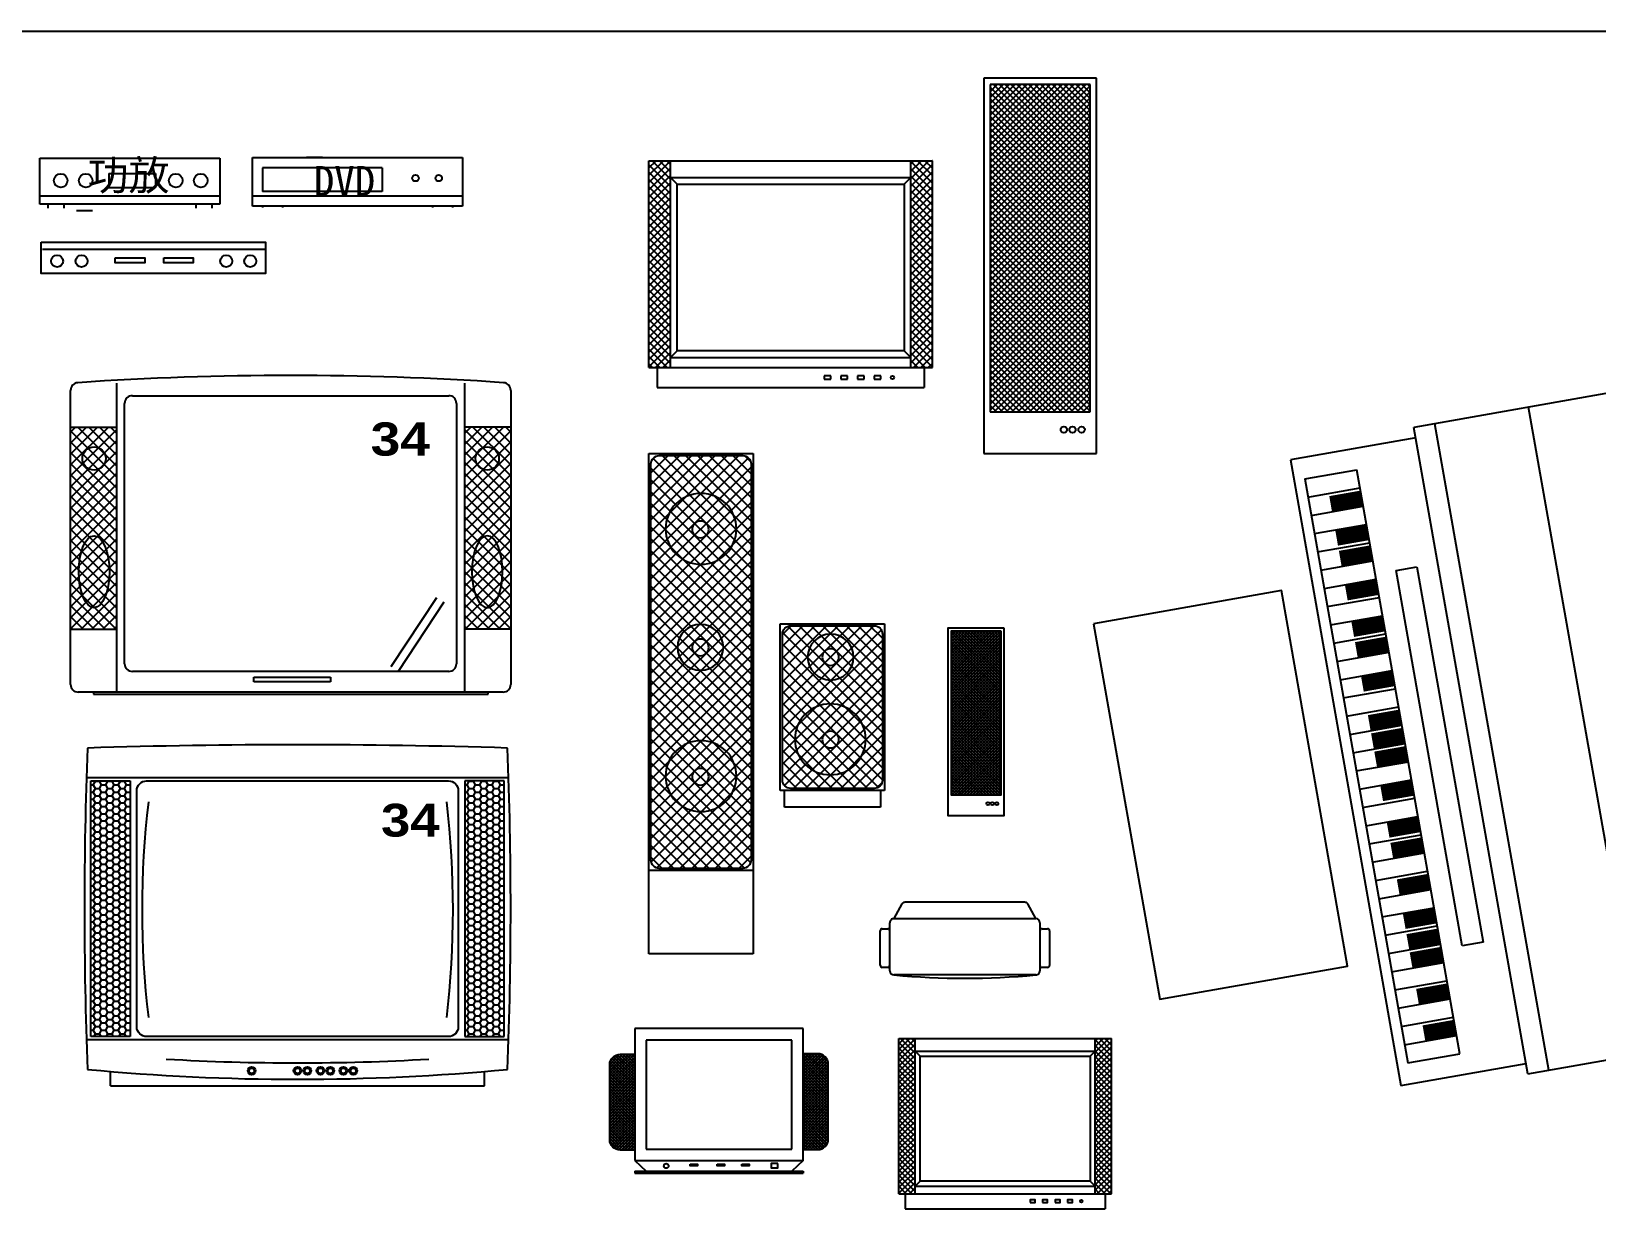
# Model space of a CAD drawing. Extents: x -42728 to 99010, y -18674 to 47645.
# Drawn here: x 44543 to 48297, y 26272 to 29096 of the extents above; entities that cross this region are included whole.
import ezdxf

# ---------------------------------------------------------------- set-up
doc = ezdxf.new("R2010")
doc.units = 0
doc.header["$LTSCALE"] = 100
doc.header["$MEASUREMENT"] = 0
doc.layers.get('0').update_dxf_attribs({"linetype": 'CONTINUOUS'})
doc.layers.get('DEFPOINTS').update_dxf_attribs({"linetype": 'CONTINUOUS'})
for name, color, linetype in [('00-ELE', 2, 'CONTINUOUS'), ('ELEC', 7, 'CONTINUOUS'), ('PUB_TEXT', 7, 'CONTINUOUS'), ('SAN', 1, 'CONTINUOUS'), ('家具', 223, 'CONTINUOUS'), ('家具线', 3, 'CONTINUOUS'), ('电气', 2, 'CONTINUOUS'), ('门窗', 1, 'CONTINUOUS')]:
    doc.layers.add(name, color=color, linetype=linetype)
doc.styles.add('ROMANTICBOLD', font='romb____.pfb', dxfattribs={"width": 1.2})
doc.styles.add('仿宋', font='')
doc.styles.get('仿宋').set_extended_font_data('FangSong_GB2312')
pattern_1 = [(45, (-33548.697, 25774.168), (-8.8388348, 8.8388348), []), (135, (-33548.697, 25774.168), (-8.8388348, -8.8388348), [])]

# ---------------------------------------------------------------- blocks, each defined once
blk = doc.blocks.new('电视34-1')
h = blk.add_hatch()
h.set_pattern_fill('HONEY', color=9, scale=3.147015, style=0)
h.set_pattern_definition([(0, (-401.219, 118.013), (14.98766, 8.65313), [9.99177, -19.98355]), (120, (-401.219, 118.013), (-14.98766, 8.65313), [9.99177, -19.98355]), (60, (-401.219, 118.013), (2e-06, 17.30626), [-19.98355, 9.99177])])
h.paths.add_polyline_path([(-495.6, 118), (-401.2, 118), (-401.2, 731.6), (-495.6, 731.6)])
h = blk.add_hatch()
h.set_pattern_fill('HONEY', color=9, scale=3.147015, style=0)
h.set_pattern_definition([(0, (495.63, 118.013), (14.98766, 8.65313), [9.99177, -19.98355]), (120, (495.63, 118.013), (-14.98766, 8.65313), [9.99177, -19.98355]), (60, (495.63, 118.013), (2e-06, 17.30626), [-19.98355, 9.99177])])
h.paths.add_polyline_path([(495.6, 731.6), (401.2, 731.6), (401.2, 118), (495.6, 118)])
at = {"color": 9}
for p, q in [((-506.1, 739.5), (506.1, 739.5)), ((-495.6, 731.6), (-401.2, 731.6)), ((-495.6, 118), (-495.6, 731.6)), ((-401.2, 731.6), (-401.2, 118)), ((401.2, 731.6), (401.2, 118)), ((495.6, 731.6), (401.2, 731.6)), ((495.6, 118), (495.6, 731.6)), ((-401.2, 118), (-495.6, 118)), ((401.2, 118), (495.6, 118)), ((506.1, 110.1), (-506.1, 110.1)), ((-448.4, 0), (-448.4, 34.5)), ((-448.4, 0), (448.4, 0)), ((448.4, 0), (448.4, 34.5))]:
    blk.add_line(p, q, dxfattribs=at)
blk.add_lwpolyline([(-361.9, 731.6), (361.9, 731.6, -0.414214), (385.5, 708), (385.5, 141.6, -0.414214), (361.9, 118), (-361.9, 118, -0.414214), (-385.5, 141.6), (-385.5, 708, -0.414214)], format="xyb", close=True, dxfattribs=at)
for centre, radius in [((-110.1, 36.2), 9.44), ((-110.1, 36.2), 6.29), ((0, 36.2), 9.44), ((0, 36.2), 6.29), ((23.6, 36.2), 9.44), ((23.6, 36.2), 6.29), ((55.1, 36.2), 9.44), ((55.1, 36.2), 6.29), ((78.7, 36.2), 9.44), ((78.7, 36.2), 6.29), ((110.1, 36.2), 9.44), ((110.1, 36.2), 6.29), ((133.7, 36.2), 9.44), ((133.7, 36.2), 6.29)]:
    blk.add_circle(centre, radius, dxfattribs=at)
for centre, radius, start, end in [((8936.6, 424.8), 9447.9, 177.6616, 182.3384), ((0, -15296.9), 16115, 88.20956, 91.79044), ((-8936.6, 424.8), 9447.9, 357.6616, 2.3384), ((1841.7, 422.3), 2214.7, 173.2918, 186.7082), ((-1841.7, 422.3), 2214.7, 353.2918, 6.7082), ((0, 5397.9), 5382.2, 264.6322, 275.3678), ((0, 5437.2), 5382.2, 266.6479, 273.3521)]:
    blk.add_arc(centre, radius, start, end, dxfattribs=at)
at = {"color": 9, "insert": (200.2, 676.6), "char_height": 78.68, "width": 142.855, "attachment_point": 1, "style": 'ROMANTICBOLD'}
blk.add_mtext('34', dxfattribs=at)
blk = doc.blocks.new('小音箱')
at = {"color": 9}
for p, q in [((125, 440), (-125, 440)), ((-125, 440), (-125, 40)), ((-120, 235.4), (79.6, 435)), ((-120, 263.7), (51.3, 435)), ((-120, 292), (23, 435)), ((-120, 320.3), (-5.3, 435)), ((-120, 348.6), (-33.6, 435)), ((-120, 376.8), (-61.8, 435)), ((-120, 405.1), (-90.1, 435)), ((-120, 207.1), (106.7, 433.8)), ((-120, 178.9), (119.7, 418.5)), ((-120, 415), (-120, 65)), ((120, 187.7), (-117.3, 425)), ((100, 435), (-100, 435)), ((120, 216), (-99, 435)), ((120, 244.3), (-70.7, 435)), ((120, 272.6), (-42.4, 435)), ((120, 300.9), (-14.1, 435)), ((120, 329.2), (14.2, 435)), ((120, 357.5), (42.5, 435)), ((120, 385.7), (70.7, 435)), ((120, 414), (99, 435)), ((120, 65), (120, 415)), ((125, 40), (125, 440)), ((120, 159.5), (-120, 399.5)), ((-120, 150.6), (120, 390.6)), ((120, 131.2), (-120, 371.2)), ((-120, 122.3), (120, 362.3)), ((120, 102.9), (-120, 342.9)), ((-120, 94), (120, 334)), ((120, 74.6), (-120, 314.6)), ((-120, 65.7), (120, 305.7)), ((114.8, 51.5), (-120, 286.3)), ((-109.8, 47.6), (120, 277.4)), ((93, 45), (-120, 258)), ((64.8, 45), (-120, 229.8)), ((-84.2, 45), (120, 249.2)), ((36.5, 45), (-120, 201.5)), ((-55.9, 45), (120, 220.9)), ((-27.6, 45), (120, 192.6)), ((8.2, 45), (-120, 173.2)), ((0.7, 45), (120, 164.3)), ((-20.1, 45), (-120, 144.9)), ((-48.4, 45), (-120, 116.6)), ((29, 45), (120, 136)), ((-76.7, 45), (-120, 88.3)), ((57.3, 45), (120, 107.7)), ((85.6, 45), (120, 79.4)), ((-125, 40), (125, 40)), ((-105.8, 45.9), (-119.1, 59.2)), ((-115, 40), (-115, 0)), ((-100, 45), (100, 45)), ((115, 0), (115, 40)), ((-115, 0), (115, 0))]:
    blk.add_line(p, q, dxfattribs=at)
for centre, radius in [((4.4, 359.9), 55), ((4.4, 359.9), 20), ((5.1, 162.5), 85), ((4.4, 161.9), 20)]:
    blk.add_circle(centre, radius, dxfattribs=at)
for centre, start, end in [((-100, 415), 90, 180), ((100, 415), 0, 90), ((-100, 65), 180, 270), ((100, 65), 270, 0)]:
    blk.add_arc(centre, 20, start, end, dxfattribs=at)
blk = doc.blocks.new('大音箱')
at = {"color": 9}
for p, q in [((-125, 1200), (-125, 0)), ((125, 1200), (-125, 1200)), ((-120, 981.6), (93.4, 1195)), ((-120, 1009.9), (65.1, 1195)), ((-120, 1038.1), (36.9, 1195)), ((-120, 1066.4), (8.6, 1195)), ((-120, 1094.7), (-19.7, 1195)), ((-120, 1123), (-48, 1195)), ((-120, 1151.3), (-76.3, 1195)), ((-120, 953.3), (115, 1188.3)), ((-120, 1175), (-120, 225)), ((120, 927.5), (-120, 1167.5)), ((-120, 925), (120, 1165)), ((-119.3, 1180.3), (-105.3, 1194.3)), ((120, 955.8), (-113.7, 1189.6)), ((100, 1195), (-100, 1195)), ((120, 984.1), (-90.9, 1195)), ((120, 1012.4), (-62.6, 1195)), ((120, 1040.7), (-34.3, 1195)), ((120, 1069), (-6, 1195)), ((120, 1097.3), (22.3, 1195)), ((120, 1125.5), (50.5, 1195)), ((120, 1153.8), (78.8, 1195)), ((117.6, 1184.5), (109.5, 1192.6)), ((120, 225), (120, 1175)), ((125, 0), (125, 1200)), ((120, 899.3), (-120, 1139.3)), ((-120, 896.7), (120, 1136.7)), ((120, 871), (-120, 1111)), ((-120, 868.4), (120, 1108.4)), ((120, 842.7), (-120, 1082.7)), ((-120, 840.2), (120, 1080.2)), ((120, 814.4), (-120, 1054.4)), ((-120, 811.9), (120, 1051.9)), ((120, 786.1), (-120, 1026.1)), ((-120, 783.6), (120, 1023.6)), ((120, 757.8), (-120, 997.8)), ((-120, 755.3), (120, 995.3)), ((120, 729.6), (-120, 969.6)), ((-120, 727), (120, 967)), ((120, 701.3), (-120, 941.3)), ((-120, 698.7), (120, 938.7)), ((120, 673), (-120, 913)), ((-120, 670.4), (120, 910.4)), ((120, 644.7), (-120, 884.7)), ((-120, 642.2), (120, 882.2)), ((120, 616.4), (-120, 856.4)), ((-120, 613.9), (120, 853.9)), ((120, 588.1), (-120, 828.1)), ((-120, 585.6), (120, 825.6)), ((120, 559.9), (-120, 799.9)), ((-120, 557.3), (120, 797.3)), ((120, 531.6), (-120, 771.6)), ((-120, 529), (120, 769)), ((120, 503.3), (-120, 743.3)), ((-120, 500.7), (120, 740.7)), ((120, 475), (-120, 715)), ((-120, 472.5), (120, 712.5)), ((120, 446.7), (-120, 686.7)), ((-120, 444.2), (120, 684.2)), ((120, 418.4), (-120, 658.4)), ((-120, 415.9), (120, 655.9)), ((120, 390.1), (-120, 630.1)), ((-120, 387.6), (120, 627.6)), ((120, 361.9), (-120, 601.9)), ((-120, 359.3), (120, 599.3)), ((120, 333.6), (-120, 573.6)), ((-120, 331), (120, 571)), ((120, 305.3), (-120, 545.3)), ((-120, 302.8), (120, 542.8)), ((120, 277), (-120, 517)), ((-120, 274.5), (120, 514.5)), ((120, 248.7), (-120, 488.7)), ((-120, 246.2), (120, 486.2)), ((119.6, 220.9), (-120, 460.4)), ((-119, 218.9), (120, 457.9)), ((106.2, 206), (-120, 432.2)), ((-104.2, 205.4), (120, 429.6)), ((78.9, 205), (-120, 403.9)), ((50.6, 205), (-120, 375.6)), ((-76.3, 205), (120, 401.3)), ((22.3, 205), (-120, 347.3)), ((-48, 205), (120, 373)), ((-19.8, 205), (120, 344.8)), ((-6, 205), (-120, 319)), ((8.5, 205), (120, 316.5)), ((-34.3, 205), (-120, 290.7)), ((36.8, 205), (120, 288.2)), ((-62.5, 205), (-120, 262.5)), ((-90.8, 205), (-120, 234.2)), ((65.1, 205), (120, 259.9)), ((93.4, 205), (120, 231.6)), ((-125, 200), (125, 200)), ((-100, 205), (100, 205)), ((-125, 0), (125, 0))]:
    blk.add_line(p, q, dxfattribs=at)
for centre, radius in [((0, 1019.3), 85), ((1.3, 1018), 20), ((1.3, 735.1), 55), ((1.3, 735.1), 20), ((0, 426.2), 85), ((1.3, 424.9), 20)]:
    blk.add_circle(centre, radius, dxfattribs=at)
for centre, start, end in [((-100, 1175), 90, 180), ((100, 1175), 0, 90), ((-100, 225), 180, 270), ((100, 225), 270, 0)]:
    blk.add_arc(centre, 20, start, end, dxfattribs=at)
blk = doc.blocks.new('三角钢琴1')
at = {"color": 2, "linetype": 'ByBlock'}
for p, q in [((1735, 1569.7), (609.4, 1371.2)), ((882.8, -179.6), (609.4, 1371.2)), ((932.8, -170.8), (659.4, 1380.1)), ((613.8, 1346.2), (313.6, 1293.3)), ((313.6, 1293.3), (578.2, -207.5)), ((566.6, 1028.4), (616.7, 1037.2)), ((725.4, 127.9), (566.6, 1028.4)), ((616.7, 1037.2), (775.4, 136.7)), ((775.4, 136.7), (725.4, 127.9)), ((882.8, -179.6), (1458.1, -78.2)), ((578.2, -207.5), (878.4, -154.6))]:
    blk.add_line(p, q, dxfattribs=at)
at = {"color": 3, "linetype": 'ByBlock'}
for p, q in [((1158, -131.1), (884.5, 1419.8)), ((347.4, 1247.7), (472.5, 1269.7)), ((347.4, 1247.7), (594.4, -153.1)), ((719.5, -131.1), (472.5, 1269.7)), ((1072.7, 352.7), (1195.9, 374.4)), ((1122.7, 361.5), (1200.4, -79.5)), ((1250.5, -70.7), (1172.7, 370.3)), ((1240.4, -13.4), (1440.5, 21.9)), ((1151.3, -93.6), (1451.5, -40.7)), ((1200.4, -79.5), (1250.5, -70.7)), ((594.4, -153.1), (719.5, -131.1))]:
    blk.add_line(p, q, dxfattribs=at)
at = {"color": 0, "linetype": 'ByBlock'}
for p, q in [((2040.9, 1393.6), (2024.6, 1390.7)), ((2064.7, 1372), (2029.4, 1365.8))]:
    blk.add_line(p, q, dxfattribs=at)
at = {"color": 9, "linetype": 'ByBlock'}
for p, q in [((2103, 1327.2), (2030.9, 1314.5)), ((2085.2, 1349.8), (2031.5, 1340.4)), ((2131.4, 1280.6), (2020.8, 1261.1)), ((2118.3, 1304.1), (2027.5, 1288.1)), ((2142.4, 1256.8), (2010.4, 1233.5)), ((2158.8, 1208.1), (1973.9, 1175.5)), ((2151.5, 1232.6), (1995.4, 1205)), ((2164.2, 1183.2), (1941.7, 1144)), ((2169.7, 1132.6), (1771.6, 1062.4)), ((2167.9, 1158.1), (1895, 1110)), ((2169.8, 1106.8), (1693, 1022.8)), ((2163.9, 1054.2), (1597.1, 954.3)), ((2167.9, 1080.7), (1639.2, 987.5)), ((2157.8, 1027.4), (1562.4, 922.4)), ((2149.3, 1000.1), (1532.8, 891.4)), ((2123.6, 943.9), (1485, 831.3)), ((2138.1, 972.3), (1507.3, 861.1)), ((2105.3, 914.9), (1465.4, 802.1)), ((2080.7, 884.8), (1448.2, 773.3)), ((2038.2, 851.5), (1433, 744.8)), ((1965.3, 812.9), (1419.7, 716.7)), ((1908.4, 777), (1408, 688.8)), ((1862, 743.1), (1397.8, 661.2)), ((1788.2, 678.5), (1381.7, 606.8)), ((1822.5, 710.3), (1389.1, 633.9)), ((1757.9, 647.3), (1375.5, 579.9)), ((1730.8, 616.8), (1370.4, 553.2)), ((1706.5, 586.7), (1366.5, 526.7)), ((1664.5, 527.7), (1349.1, 472.1)), ((1684.5, 557), (1360.9, 500)), ((1646.4, 498.7), (1330.2, 443)), ((1630, 470), (1298.1, 411.5)), ((1615, 441.6), (1173.9, 363.8)), ((1601.5, 413.4), (1178.3, 338.8)), ((1589.2, 385.5), (1182.7, 313.8)), ((1123.8, 355), (1073.8, 346.2)), ((1578.1, 357.7), (1187.1, 288.8)), ((1128.2, 330), (1078.2, 321.2)), ((1132.7, 305), (1082.6, 296.1)), ((1568.2, 330.2), (1191.5, 263.8)), ((1559.3, 302.8), (1195.9, 238.7)), ((1137.1, 280), (1087, 271.1)), ((1551.4, 275.6), (1200.3, 213.7)), ((1141.5, 254.9), (1091.4, 246.1)), ((1145.9, 229.9), (1095.9, 221.1)), ((1544.5, 248.6), (1204.7, 188.7)), ((1150.3, 204.9), (1100.3, 196.1)), ((1538.5, 221.8), (1209.1, 163.7)), ((1533.4, 195.1), (1213.6, 138.7)), ((1154.7, 179.9), (1104.7, 171.1)), ((1159.1, 154.9), (1109.1, 146.1)), ((1529.2, 168.5), (1218, 113.7)), ((1163.5, 129.9), (1113.5, 121)), ((1525.8, 142.2), (1222.4, 88.7)), ((1523.2, 115.9), (1226.8, 63.6)), ((1167.9, 104.9), (1117.9, 96)), ((1172.3, 79.8), (1122.3, 71)), ((1519.2, 89.4), (1231.2, 38.6)), ((1176.8, 54.8), (1126.7, 46)), ((1504.9, 61.1), (1235.6, 13.6)), ((1181.2, 29.8), (1131.1, 21)), ((1185.6, 4.8), (1135.5, -4)), ((1140.3, -31.1), (1190.3, -22.2))]:
    blk.add_line(p, q, dxfattribs=at)
at = {"color": 1, "linetype": 'ByBlock'}
for p, q in [((355.1, 1203.9), (480.2, 1226)), ((362.9, 1160.1), (487.9, 1182.2)), ((370.6, 1116.4), (495.7, 1138.4)), ((378.3, 1072.6), (503.4, 1094.6)), ((386, 1028.8), (511.1, 1050.9)), ((393.7, 985), (518.8, 1007.1)), ((401.5, 941.3), (526.5, 963.3)), ((409.2, 897.5), (534.2, 919.5)), ((416.9, 853.7), (542, 875.8)), ((424.6, 809.9), (549.7, 832)), ((432.3, 766.2), (557.4, 788.2)), ((440, 722.4), (565.1, 744.4)), ((447.8, 678.6), (572.8, 700.7)), ((455.5, 634.8), (580.6, 656.9)), ((463.2, 591.1), (588.3, 613.1)), ((470.9, 547.3), (596, 569.3)), ((478.6, 503.5), (603.7, 525.6)), ((486.4, 459.7), (611.4, 481.8)), ((494.1, 416), (619.1, 438)), ((501.8, 372.2), (626.9, 394.2)), ((509.5, 328.4), (634.6, 350.5)), ((517.2, 284.6), (642.3, 306.7)), ((525, 240.9), (650, 262.9)), ((532.7, 197.1), (657.7, 219.1)), ((540.4, 153.3), (665.5, 175.4)), ((548.1, 109.5), (673.2, 131.6)), ((555.8, 65.8), (680.9, 87.8)), ((563.5, 22), (688.6, 44)), ((571.3, -21.8), (696.3, 0.3)), ((579, -65.6), (704.1, -43.5)), ((586.7, -109.3), (711.8, -87.3))]:
    blk.add_line(p, q, dxfattribs=at)
at = {"color": 9, "linetype": 'ByBlock', "const_width": 38.1}
for points in [[(484.6, 1200.9), (409.6, 1187.7)], [(499, 1119.6), (423.9, 1106.4)], [(507.8, 1069.6), (432.7, 1056.4)], [(522.1, 988.3), (447.1, 975.1)], [(537.6, 900.8), (462.5, 887.5)], [(546.4, 850.7), (471.3, 837.5)], [(560.7, 769.5), (485.7, 756.2)], [(577.2, 675.6), (502.2, 662.4)], [(585, 631.9), (509.9, 618.6)], [(592.7, 588.1), (517.6, 574.9)], [(607, 506.8), (532, 493.6)], [(622.5, 419.3), (547.4, 406)], [(631.3, 369.2), (556.2, 356)], [(646.7, 281.7), (571.7, 268.4)], [(661, 200.4), (586, 187.1)], [(669.9, 150.4), (594.8, 137.1)], [(677.6, 106.6), (602.5, 93.3)], [(693, 19), (618, 5.8)], [(708.5, -68.5), (633.4, -81.8)]]:
    blk.add_lwpolyline(points, dxfattribs=at)
at = {"color": 2, "linetype": 'ByBlock'}
blk.add_lwpolyline([(-158.8, 900.5), (0, 0), (450.3, 79.4), (291.5, 979.9)], close=True, dxfattribs=at)
for centre, radius, start, end in [((1814.4, 1119.5), 457.2, 322.5312, 99.9996), ((1935.3, 1026.7), 304.8, 295.9051, 322.5312), ((2411.3, 41.3), 789.6, 115.7278, 176.5686), ((1425.3, 119.3), 200.2, 279.4491, 351.1594)]:
    blk.add_arc(centre, radius, start, end, dxfattribs=at)
at = {"color": 3, "linetype": 'ByBlock'}
for centre, radius, start, end in [((1788.6, 1332.7), 243, 308.9766, 102.7571), ((1814.4, 1119.5), 419.1, 322.5312, 71.552), ((1814.4, 1119.5), 355.6, 322.5312, 54.8923), ((1767.7, 1333.6), 257.3, 283.4928, 312.4848), ((2035.4, 442), 674.2, 107.9382, 173.9181), ((1935.3, 1026.7), 203.2, 295.9051, 322.5312), ((1935.3, 1026.7), 266.7, 295.9051, 322.5312), ((2411.3, 41.3), 891.2, 115.7278, 176.5686), ((2411.3, 41.3), 827.7, 115.7278, 176.5686), ((1187.6, 556.5), 182.3, 272.6188, 347.8925), ((1425.3, 119.3), 98.6, 279.4491, 351.1594), ((1425.3, 119.3), 162.1, 279.4491, 351.1594)]:
    blk.add_arc(centre, radius, start, end, dxfattribs=at)
blk = doc.blocks.new('电视34-2')
at = {"color": 9}
for p, q in [((-528, 23.2), (-528, 728.3)), ((-416.8, 4.6), (-416.8, 745.6)), ((-379.7, 715.6), (379.1, 715.6)), ((416.8, 745.6), (416.8, 4.6)), ((528, 728.3), (528, 23.2)), ((-398.2, 72.7), (-398.2, 697.1)), ((397.6, 697.1), (397.6, 72.7)), ((-528, 628), (-515.8, 640.2)), ((-528, 601.8), (-489.6, 640.2)), ((-528, 575.6), (-463.4, 640.2)), ((-528, 549.4), (-437.2, 640.2)), ((-528, 640.2), (-416.8, 640.2)), ((-416.8, 546.4), (-510.6, 640.2)), ((-416.8, 572.6), (-484.4, 640.2)), ((-416.8, 598.8), (-458.2, 640.2)), ((-416.8, 625), (-432, 640.2)), ((416.8, 625), (432, 640.2)), ((416.8, 598.8), (458.2, 640.2)), ((416.8, 572.6), (484.4, 640.2)), ((416.8, 546.4), (510.6, 640.2)), ((528, 640.2), (416.8, 640.2)), ((528, 549.4), (437.2, 640.2)), ((528, 575.6), (463.4, 640.2)), ((528, 601.8), (489.6, 640.2)), ((528, 628), (515.8, 640.2)), ((-528, 523.2), (-416.8, 634.4)), ((-416.8, 520.2), (-528, 631.4)), ((-528, 497), (-416.8, 608.2)), ((-416.8, 494), (-528, 605.2)), ((528, 523.2), (416.8, 634.4)), ((416.8, 520.2), (528, 631.4)), ((528, 497), (416.8, 608.2)), ((416.8, 494), (528, 605.2)), ((-528, 470.8), (-416.8, 582)), ((-416.8, 467.8), (-528, 579)), ((528, 470.8), (416.8, 582)), ((416.8, 467.8), (528, 579)), ((-528, 444.6), (-416.8, 555.8)), ((-416.8, 441.6), (-528, 552.8)), ((-528, 418.4), (-416.8, 529.6)), ((-416.8, 415.4), (-528, 526.6)), ((528, 444.6), (416.8, 555.8)), ((416.8, 441.6), (528, 552.8)), ((528, 418.4), (416.8, 529.6)), ((416.8, 415.4), (528, 526.6)), ((-528, 392.3), (-416.8, 503.4)), ((-416.8, 389.2), (-528, 500.4)), ((528, 392.3), (416.8, 503.4)), ((416.8, 389.2), (528, 500.4)), ((-528, 366.1), (-416.8, 477.2)), ((-416.8, 363), (-528, 474.2)), ((-528, 339.9), (-416.8, 451)), ((528, 366.1), (416.8, 477.2)), ((416.8, 363), (528, 474.2)), ((528, 339.9), (416.8, 451)), ((-416.8, 336.8), (-528, 448)), ((-528, 313.7), (-416.8, 424.8)), ((-416.8, 310.6), (-528, 421.8)), ((416.8, 336.8), (528, 448)), ((528, 313.7), (416.8, 424.8)), ((416.8, 310.6), (528, 421.8)), ((-528, 287.5), (-416.8, 398.6)), ((-416.8, 284.4), (-528, 395.6)), ((528, 287.5), (416.8, 398.6)), ((416.8, 284.4), (528, 395.6)), ((-528, 261.3), (-416.8, 372.4)), ((-416.8, 258.2), (-528, 369.4)), ((-528, 235.1), (-416.8, 346.2)), ((-416.8, 232), (-528, 343.2)), ((528, 261.3), (416.8, 372.4)), ((416.8, 258.2), (528, 369.4)), ((528, 235.1), (416.8, 346.2)), ((416.8, 232), (528, 343.2)), ((-528, 208.9), (-416.8, 320)), ((-416.8, 205.8), (-528, 317)), ((528, 208.9), (416.8, 320)), ((416.8, 205.8), (528, 317)), ((-528, 182.7), (-416.8, 293.8)), ((-416.8, 179.6), (-528, 290.8)), ((-528, 156.5), (-416.8, 267.6)), ((-418.8, 155.4), (-528, 264.6)), ((528, 182.7), (416.8, 293.8)), ((416.8, 179.6), (528, 290.8)), ((528, 156.5), (416.8, 267.6)), ((418.8, 155.4), (528, 264.6)), ((-445, 155.4), (-528, 238.4)), ((-502.8, 155.4), (-416.8, 241.4)), ((350.1, 230.8), (240.1, 64.9)), ((502.8, 155.4), (416.8, 241.4)), ((445, 155.4), (528, 238.4)), ((-471.2, 155.4), (-528, 212.2)), ((-476.6, 155.4), (-416.8, 215.2)), ((-450.4, 155.4), (-416.8, 189)), ((367.4, 220), (257.4, 54.1)), ((476.6, 155.4), (416.8, 215.2)), ((450.4, 155.4), (416.8, 189)), ((471.2, 155.4), (528, 212.2)), ((-497.4, 155.4), (-528, 186)), ((-523.6, 155.4), (-528, 159.8)), ((-528, 155.4), (-416.8, 155.4)), ((-424.2, 155.4), (-416.8, 162.8)), ((424.2, 155.4), (416.8, 162.8)), ((528, 155.4), (416.8, 155.4)), ((497.4, 155.4), (528, 186)), ((523.6, 155.4), (528, 159.8)), ((379.1, 54.1), (-379.7, 54.1)), ((-88.7, 40.4), (95.6, 40.4)), ((-88.7, 28.9), (-88.7, 40.4)), ((95.6, 40.4), (95.6, 28.9)), ((509.4, 4.6), (-509.4, 4.6)), ((-473.3, 4.6), (-473.3, 0)), ((-473.3, 0), (473.3, 0)), ((95.6, 28.9), (-88.7, 28.9)), ((473.3, 0), (473.3, 4.6))]:
    blk.add_line(p, q, dxfattribs=at)
for centre in [(-471.6, 564.8), (471.5, 564.8)]:
    blk.add_circle(centre, 28, dxfattribs=at)
for centre, radius, start, end in [((0, -6768.6), 7532.7, 86.11256, 93.88744), ((-509.4, 728.3), 18.5, 93.8874, 180), ((-379.7, 697.1), 18.5, 90, 180), ((379.1, 697.1), 18.5, 0, 90), ((509.4, 728.3), 18.5, 0, 86.1126), ((-379.7, 72.7), 18.5, 180, 270), ((379.1, 72.7), 18.5, 270, 0), ((-509.4, 23.2), 18.5, 180, 270), ((509.4, 23.2), 18.5, 270, 360)]:
    blk.add_arc(centre, radius, start, end, dxfattribs=at)
blk.add_ellipse((-471.6, 293.3), major_axis=(0, -86.2), ratio=0.425435, dxfattribs=at)
at = {"color": 9, "extrusion": (0, 0, -1)}
blk.add_ellipse((471.5, 293.3), major_axis=(0, -86.2), ratio=0.425435, dxfattribs=at)
at = {"color": 9, "insert": (191.7, 651.6), "char_height": 79.68, "width": 144.681, "attachment_point": 1, "style": 'ROMANTICBOLD'}
blk.add_mtext('34', dxfattribs=at)
blk = doc.blocks.new('A$C1BCE6C79')
at = {"layer": '家具', "color": 3}
for p, q in [((1073.4, 900), (803.4, 900)), ((803.4, 900), (803.4, 0)), ((818.4, 655.8), (1047.7, 885)), ((818.4, 669.9), (1033.5, 885)), ((818.4, 684), (1019.4, 885)), ((818.4, 698.2), (1005.2, 885)), ((818.4, 712.3), (991.1, 885)), ((818.4, 726.5), (976.9, 885)), ((1058.4, 885), (818.4, 885)), ((818.4, 885), (818.4, 100)), ((818.4, 740.6), (962.8, 885)), ((818.4, 754.8), (948.7, 885)), ((818.4, 768.9), (934.5, 885)), ((818.4, 783), (920.4, 885)), ((818.4, 797.2), (906.2, 885)), ((818.4, 811.3), (892.1, 885)), ((818.4, 825.5), (878, 885)), ((818.4, 839.6), (863.8, 885)), ((818.4, 853.8), (849.7, 885)), ((818.4, 867.9), (835.5, 885)), ((818.4, 882), (821.4, 885)), ((818.4, 641.6), (1058.4, 881.6)), ((1058.4, 639), (818.4, 879)), ((818.4, 627.5), (1058.4, 867.5)), ((1058.4, 624.9), (818.4, 864.9)), ((1058.4, 653.2), (826.6, 885)), ((1058.4, 667.3), (840.7, 885)), ((1058.4, 681.4), (854.9, 885)), ((1058.4, 695.6), (869, 885)), ((1058.4, 709.7), (883.2, 885)), ((1058.4, 723.9), (897.3, 885)), ((1058.4, 738), (911.4, 885)), ((1058.4, 752.2), (925.6, 885)), ((1058.4, 766.3), (939.7, 885)), ((1058.4, 780.4), (953.9, 885)), ((1058.4, 794.6), (968, 885)), ((1058.4, 808.7), (982.1, 885)), ((1058.4, 822.9), (996.3, 885)), ((1058.4, 837), (1010.4, 885)), ((1058.4, 851.2), (1024.6, 885)), ((1058.4, 865.3), (1038.7, 885)), ((1058.4, 879.4), (1052.9, 885)), ((1058.4, 100), (1058.4, 885)), ((1073.4, 0), (1073.4, 900)), ((818.4, 613.3), (1058.4, 853.3)), ((1058.4, 610.7), (818.4, 850.7)), ((818.4, 599.2), (1058.4, 839.2)), ((1058.4, 596.6), (818.4, 836.6)), ((818.4, 585.1), (1058.4, 825.1)), ((1058.4, 582.5), (818.4, 822.5)), ((818.4, 570.9), (1058.4, 810.9)), ((1058.4, 568.3), (818.4, 808.3)), ((818.4, 556.8), (1058.4, 796.8)), ((1058.4, 554.2), (818.4, 794.2)), ((818.4, 542.6), (1058.4, 782.6)), ((1058.4, 540), (818.4, 780)), ((818.4, 528.5), (1058.4, 768.5)), ((1058.4, 525.9), (818.4, 765.9)), ((818.4, 514.3), (1058.4, 754.3)), ((1058.4, 511.7), (818.4, 751.7)), ((818.4, 500.2), (1058.4, 740.2)), ((1058.4, 497.6), (818.4, 737.6)), ((818.4, 486.1), (1058.4, 726.1)), ((1058.4, 483.5), (818.4, 723.5)), ((0, 206.4), (0, 702.4)), ((0, 702.4), (680, 702.4)), ((0, 667.7), (34.7, 702.4)), ((0, 685.4), (17.1, 702.4)), ((0, 650), (52, 702)), ((52, 640.4), (0, 692.4)), ((0, 632.4), (52, 684.4)), ((52, 658.1), (7.7, 702.4)), ((52, 675.8), (25.3, 702.4)), ((52, 693.5), (43, 702.4)), ((52, 206.4), (52, 702.4)), ((628, 206.4), (628, 702.4)), ((628, 659.3), (671.1, 702.4)), ((628, 677), (653.5, 702.4)), ((628, 694.7), (635.8, 702.4)), ((680, 648.8), (628, 700.8)), ((628, 641.6), (680, 693.6)), ((680, 631.1), (628, 683.1)), ((628, 624), (680, 676)), ((680, 666.5), (644, 702.4)), ((680, 684.2), (661.7, 702.4)), ((680, 701.9), (679.4, 702.4)), ((680, 206.4), (680, 702.4)), ((818.4, 471.9), (1058.4, 711.9)), ((1058.4, 469.3), (818.4, 709.3)), ((818.4, 457.8), (1058.4, 697.8)), ((1058.4, 455.2), (818.4, 695.2)), ((818.4, 443.6), (1058.4, 683.6)), ((1058.4, 441), (818.4, 681)), ((52, 622.7), (0, 674.7)), ((0, 614.7), (52, 666.7)), ((52, 605.1), (0, 657.1)), ((0, 597), (52, 649)), ((52, 587.4), (0, 639.4)), ((52, 662.4), (628, 662.4)), ((52, 662.4), (68, 646.4)), ((68, 246.4), (68, 646.4)), ((68, 646.4), (612, 646.4)), ((612, 646.4), (628, 662.4)), ((612, 646.4), (612, 246.4)), ((680, 613.5), (628, 665.5)), ((628, 606.3), (680, 658.3)), ((680, 595.8), (628, 647.8)), ((628, 588.6), (680, 640.6)), ((818.4, 429.5), (1058.4, 669.5)), ((1058.4, 426.9), (818.4, 666.9)), ((818.4, 415.3), (1058.4, 655.3)), ((1058.4, 412.7), (818.4, 652.7)), ((818.4, 401.2), (1058.4, 641.2)), ((1058.4, 398.6), (818.4, 638.6)), ((0, 579.3), (52, 631.3)), ((52, 569.7), (0, 621.7)), ((0, 561.6), (52, 613.6)), ((52, 552), (0, 604)), ((680, 578.1), (628, 630.1)), ((628, 570.9), (680, 622.9)), ((680, 560.4), (628, 612.4)), ((628, 553.2), (680, 605.2)), ((818.4, 387.1), (1058.4, 627.1)), ((1058.4, 384.5), (818.4, 624.5)), ((818.4, 372.9), (1058.4, 612.9)), ((1058.4, 370.3), (818.4, 610.3)), ((0, 544), (52, 596)), ((52, 534.4), (0, 586.4)), ((0, 526.3), (52, 578.3)), ((52, 516.7), (0, 568.7)), ((680, 542.8), (628, 594.8)), ((628, 535.6), (680, 587.6)), ((680, 525.1), (628, 577.1)), ((628, 517.9), (680, 569.9)), ((818.4, 358.8), (1058.4, 598.8)), ((1058.4, 356.2), (818.4, 596.2)), ((818.4, 344.6), (1058.4, 584.6)), ((1058.4, 342), (818.4, 582)), ((818.4, 330.5), (1058.4, 570.5)), ((1058.4, 327.9), (818.4, 567.9)), ((0, 508.6), (52, 560.6)), ((52, 499), (0, 551)), ((0, 490.9), (52, 542.9)), ((52, 481.3), (0, 533.3)), ((680, 507.4), (628, 559.4)), ((628, 500.2), (680, 552.2)), ((680, 489.7), (628, 541.7)), ((628, 482.5), (680, 534.5)), ((818.4, 316.4), (1058.4, 556.4)), ((1058.4, 313.8), (818.4, 553.8)), ((818.4, 302.2), (1058.4, 542.2)), ((1058.4, 299.6), (818.4, 539.6)), ((818.4, 288.1), (1058.4, 528.1)), ((0, 473.3), (52, 525.3)), ((52, 463.6), (0, 515.6)), ((0, 455.6), (52, 507.6)), ((52, 446), (0, 498)), ((0, 437.9), (52, 489.9)), ((680, 472), (628, 524)), ((628, 464.9), (680, 516.9)), ((680, 454.4), (628, 506.4)), ((628, 447.2), (680, 499.2)), ((680, 436.7), (628, 488.7)), ((1058.4, 285.5), (818.4, 525.5)), ((818.4, 273.9), (1058.4, 513.9)), ((1058.4, 271.3), (818.4, 511.3)), ((818.4, 259.8), (1058.4, 499.8)), ((1058.4, 257.2), (818.4, 497.2)), ((52, 428.3), (0, 480.3)), ((0, 420.2), (52, 472.2)), ((52, 410.6), (0, 462.6)), ((0, 402.5), (52, 454.5)), ((628, 429.5), (680, 481.5)), ((680, 419), (628, 471)), ((628, 411.8), (680, 463.8)), ((680, 401.3), (628, 453.3)), ((818.4, 245.6), (1058.4, 485.6)), ((1058.4, 243), (818.4, 483)), ((818.4, 231.5), (1058.4, 471.5)), ((1058.4, 228.9), (818.4, 468.9)), ((818.4, 217.4), (1058.4, 457.4)), ((1058.4, 214.8), (818.4, 454.8)), ((52, 392.9), (0, 444.9)), ((0, 384.9), (52, 436.9)), ((52, 375.3), (0, 427.3)), ((0, 367.2), (52, 419.2)), ((628, 394.1), (680, 446.1)), ((680, 383.7), (628, 435.7)), ((628, 376.5), (680, 428.5)), ((680, 366), (628, 418)), ((818.4, 203.2), (1058.4, 443.2)), ((1058.4, 200.6), (818.4, 440.6)), ((818.4, 189.1), (1058.4, 429.1)), ((1058.4, 186.5), (818.4, 426.5)), ((818.4, 174.9), (1058.4, 414.9)), ((52, 357.6), (0, 409.6)), ((0, 349.5), (52, 401.5)), ((52, 339.9), (0, 391.9)), ((0, 331.8), (52, 383.8)), ((628, 358.8), (680, 410.8)), ((680, 348.3), (628, 400.3)), ((628, 341.1), (680, 393.1)), ((680, 330.6), (628, 382.6)), ((1058.4, 172.3), (818.4, 412.3)), ((818.4, 160.8), (1058.4, 400.8)), ((1058.4, 158.2), (818.4, 398.2)), ((818.4, 146.6), (1058.4, 386.6)), ((1058.4, 144), (818.4, 384)), ((52, 322.2), (0, 374.2)), ((0, 314.2), (52, 366.2)), ((52, 304.5), (0, 356.5)), ((0, 296.5), (52, 348.5)), ((52, 286.9), (0, 338.9)), ((628, 323.4), (680, 375.4)), ((680, 312.9), (628, 364.9)), ((628, 305.8), (680, 357.8)), ((680, 295.3), (628, 347.3)), ((628, 288.1), (680, 340.1)), ((818.4, 132.5), (1058.4, 372.5)), ((1058.4, 129.9), (818.4, 369.9)), ((818.4, 118.4), (1058.4, 358.4)), ((1058.4, 115.8), (818.4, 355.8)), ((818.4, 104.2), (1058.4, 344.2)), ((1058.4, 101.6), (818.4, 341.6)), ((0, 278.8), (52, 330.8)), ((52, 269.2), (0, 321.2)), ((0, 261.1), (52, 313.1)), ((52, 251.5), (0, 303.5)), ((680, 277.6), (628, 329.6)), ((628, 270.4), (680, 322.4)), ((680, 259.9), (628, 311.9)), ((628, 252.7), (680, 304.7)), ((1045.9, 100), (818.4, 327.5)), ((1031.8, 100), (818.4, 313.3)), ((828.3, 100), (1058.4, 330.1)), ((842.5, 100), (1058.4, 315.9)), ((856.6, 100), (1058.4, 301.8)), ((0, 243.4), (52, 295.4)), ((52, 233.8), (0, 285.8)), ((0, 225.8), (52, 277.8)), ((52, 216.2), (0, 268.2)), ((680, 242.2), (628, 294.2)), ((628, 235), (680, 287)), ((680, 224.6), (628, 276.6)), ((628, 217.4), (680, 269.4)), ((1017.6, 100), (818.4, 299.2)), ((1003.5, 100), (818.4, 285.1)), ((989.3, 100), (818.4, 270.9)), ((870.8, 100), (1058.4, 287.7)), ((884.9, 100), (1058.4, 273.5)), ((0, 208.1), (52, 260.1)), ((44, 206.4), (0, 250.5)), ((26.4, 206.4), (0, 232.8)), ((16, 206.4), (52, 242.4)), ((52, 230.4), (68, 246.4)), ((52, 230.4), (628, 230.4)), ((612, 246.4), (68, 246.4)), ((612, 246.4), (628, 230.4)), ((680, 206.9), (628, 258.9)), ((662.8, 206.4), (628, 241.2)), ((634.8, 206.4), (680, 251.7)), ((652.4, 206.4), (680, 234)), ((975.2, 100), (818.4, 256.8)), ((961, 100), (818.4, 242.6)), ((946.9, 100), (818.4, 228.5)), ((899.1, 100), (1058.4, 259.4)), ((913.2, 100), (1058.4, 245.2)), ((927.3, 100), (1058.4, 231.1)), ((8.7, 206.4), (0, 215.1)), ((0, 206.4), (20, 206.4)), ((20, 206.4), (660, 206.4)), ((20, 206.4), (20, 158.4)), ((33.7, 206.4), (52, 224.7)), ((51.4, 206.4), (52, 207.1)), ((645.1, 206.4), (628, 223.5)), ((660, 206.4), (660, 158.4)), ((660, 206.4), (680, 206.4)), ((670.1, 206.4), (680, 216.3)), ((932.8, 100), (818.4, 214.3)), ((918.6, 100), (818.4, 200.2)), ((941.5, 100), (1058.4, 216.9)), ((955.6, 100), (1058.4, 202.8)), ((969.8, 100), (1058.4, 188.7)), ((20, 158.4), (660, 158.4)), ((420, 186.4), (420, 178.4)), ((436, 186.4), (420, 186.4)), ((420, 178.4), (436, 178.4)), ((436, 178.4), (436, 186.4)), ((460, 186.4), (460, 178.4)), ((476, 186.4), (460, 186.4)), ((460, 178.4), (476, 178.4)), ((476, 178.4), (476, 186.4)), ((500, 186.4), (500, 178.4)), ((516, 186.4), (500, 186.4)), ((500, 178.4), (516, 178.4)), ((516, 178.4), (516, 186.4)), ((540, 186.4), (540, 178.4)), ((556, 186.4), (540, 186.4)), ((540, 178.4), (556, 178.4)), ((556, 178.4), (556, 186.4)), ((904.5, 100), (818.4, 186.1)), ((890.3, 100), (818.4, 171.9)), ((876.2, 100), (818.4, 157.8)), ((983.9, 100), (1058.4, 174.5)), ((998, 100), (1058.4, 160.4)), ((862.1, 100), (818.4, 143.6)), ((847.9, 100), (818.4, 129.5)), ((833.8, 100), (818.4, 115.3)), ((1012.2, 100), (1058.4, 146.2)), ((1026.3, 100), (1058.4, 132.1)), ((1040.5, 100), (1058.4, 117.9)), ((819.6, 100), (818.4, 101.2)), ((818.4, 100), (1058.4, 100)), ((1054.6, 100), (1058.4, 103.8)), ((803.4, 0), (1073.4, 0))]:
    blk.add_line(p, q, dxfattribs=at)
for centre, radius in [((584, 182.4), 4), ((995.3, 57.5), 7.5), ((1016, 57.5), 7.5), ((1037.7, 57.5), 7.5)]:
    blk.add_circle(centre, radius, dxfattribs=at)
blk = doc.blocks.new('A$C1EDF2665')
at = {"layer": '电气'}
h = blk.add_hatch(dxfattribs=at)
h.set_pattern_fill('ANSI37', color=9, scale=80, style=0)
h.set_pattern_definition([(45, (-14319.435, -11464.621), (-7.071068, 7.071068), []), (135, (-14319.435, -11464.621), (-7.071068, -7.071068), [])])
h.paths.add_polyline_path([(0, 160.8, 0.414214), (50, 110.8), (120.7, 110.8), (120.7, 570.3), (50, 570.3, 0.414214), (0, 520.3)])
h.paths.add_polyline_path([(928, 113.3), (998.7, 113.3, 0.414214), (1048.7, 163.3), (1048.7, 522.8, 0.414214), (998.7, 572.8), (928, 572.8)])
for p, q in [((928, 693.3), (120.7, 693.3)), ((120.7, 693.3), (120.7, 60)), ((928, 60), (928, 693.3)), ((120.7, 60), (175.7, 10)), ((120.7, 10), (120.7, 0)), ((120.7, 10), (175.7, 10)), ((928, 60), (873, 10)), ((873, 10), (928, 10)), ((928, 10), (928, 0)), ((120.7, 0), (928, 0))]:
    blk.add_line(p, q, dxfattribs=at)
at = {"layer": '电气', "color": 9}
for p, q in [((873, 638.3), (175.7, 638.3)), ((175.7, 638.3), (175.7, 115)), ((873, 115), (873, 638.3)), ((175.7, 115), (873, 115)), ((120.7, 60), (928, 60)), ((175.7, 10), (873, 10))]:
    blk.add_line(p, q, dxfattribs=at)
at = {"layer": '电气'}
for points in [[(50, 570.3), (120.7, 570.3), (120.7, 110.8), (50, 110.8, -0.414214), (0, 160.8), (0, 520.3, -0.414214)], [(998.7, 572.8), (928, 572.8), (928, 113.3), (998.7, 113.3, 0.414214), (1048.7, 163.3), (1048.7, 522.8, 0.414214)]]:
    blk.add_lwpolyline(points, format="xyb", close=True, dxfattribs=at)
at = {"layer": '电气', "color": 9}
for points in [[(386.6, 43.3), (421.1, 43.3), (421.1, 34.7), (386.6, 34.7)], [(516.1, 43.3), (550.7, 43.3), (550.7, 34.7), (516.1, 34.7)], [(634.1, 43.3), (668.7, 43.3), (668.7, 34.7), (634.1, 34.7)], [(806.9, 46.2), (775.2, 46.2), (775.2, 26.1), (806.9, 26.1)]]:
    blk.add_lwpolyline(points, close=True, dxfattribs=at)
blk.add_circle((271.4, 34.7), 11.5, dxfattribs=at)
blk = doc.blocks.new('A$C3C613F14')
at = {"layer": '00-ELE', "xscale": 0.5, "yscale": 0.5, "zscale": 0.5}
blk.add_blockref('A$C1EDF2665', (0, 0), dxfattribs=at)
blk = doc.blocks.new('A$C38B31BD3')
at = {"layer": '家具', "color": 2}
for p, q in [((103.9, 356.8), (65.9, 285.6)), ((692.4, 364.1), (119.4, 364.2)), ((745.9, 285.5), (708, 356.7)), ((0, 61.5), (0, 227.3)), ((10, 237.3), (35.9, 237.3)), ((45.9, 227.3), (45.9, 265.6)), ((765.9, 265.5), (765.9, 227.2)), ((776.3, 237.2), (802.2, 237.2)), ((812.2, 227.2), (812.2, 61.4)), ((35.9, 51.5), (10, 51.5)), ((45.9, 35.6), (45.9, 61.5)), ((765.9, 61.4), (765.9, 35.5)), ((802.2, 51.4), (776.3, 51.4))]:
    blk.add_line(p, q, dxfattribs=at)
at = {"layer": '家具', "color": 9}
for p, q in [((45.9, 61.5), (45.9, 227.3)), ((65.9, 285.6), (745.9, 285.5)), ((766.3, 227.2), (765.9, 61.4)), ((745.9, 15.5), (65.9, 15.6))]:
    blk.add_line(p, q, dxfattribs=at)
at = {"layer": '家具', "color": 2}
for centre, radius, start, end in [((119.4, 344.2), 20, 89.99546, 140.85036), ((692.4, 344.1), 20, 39.14056, 89.99546), ((10, 227.3), 10, 89.99546, 179.99546), ((35.9, 227.3), 10, 359.99546, 89.99546), ((65.9, 265.6), 20, 89.99546, 179.99546), ((745.9, 265.5), 20, 359.99546, 89.99546), ((776.3, 227.2), 10, 89.99546, 179.99546), ((802.2, 227.2), 10, 359.99546, 89.99546), ((10, 61.5), 10, 179.99546, 269.99546), ((35.9, 61.5), 10, 269.99546, 359.99546), ((65.9, 35.6), 20, 179.99546, 269.99546), ((406.2, 3578.7), 3579.4, 264.54482, 275.4461), ((745.9, 35.5), 20, 269.99546, 359.99546), ((776.3, 61.4), 10, 179.99546, 269.99546), ((802.2, 61.4), 10, 269.99546, 359.99546)]:
    blk.add_arc(centre, radius, start, end, dxfattribs=at)
blk = doc.blocks.new('A$C3861657C')
at = {"layer": '00-ELE', "xscale": 0.5, "yscale": 0.5, "zscale": 0.5}
blk.add_blockref('A$C38B31BD3', (0, 0.3), dxfattribs=at)
blk = doc.blocks.new('A$C0D985A3F')
at = {"layer": '家具'}
h = blk.add_hatch(dxfattribs=at)
h.set_pattern_fill('ANSI37', color=9, scale=100, style=0)
h.set_pattern_definition(pattern_1)
h.paths.add_polyline_path([(0, 48), (20, 48), (52, 48), (52, 544), (0, 544)])
h = blk.add_hatch(dxfattribs=at)
h.set_pattern_fill('ANSI37', color=9, scale=100, style=0)
h.set_pattern_definition(pattern_1)
h.paths.add_polyline_path([(628, 48), (660, 48), (680, 48), (680, 544), (628, 544)])
at = {"layer": '家具', "color": 2}
for p, q in [((0, 48), (0, 544)), ((0, 544), (680, 544)), ((680, 48), (680, 544)), ((0, 48), (20, 48)), ((20, 48), (20, 0)), ((20, 0), (660, 0)), ((660, 48), (680, 48)), ((660, 48), (660, 0))]:
    blk.add_line(p, q, dxfattribs=at)
at = {"layer": '家具', "color": 9}
for p, q in [((52, 48), (52, 544)), ((52, 504), (68, 488)), ((52, 504), (628, 504)), ((612, 488), (628, 504)), ((628, 48), (628, 544)), ((52, 72), (68, 88)), ((52, 72), (628, 72)), ((612, 88), (628, 72)), ((20, 48), (660, 48))]:
    blk.add_line(p, q, dxfattribs=at)
for points in [[(68, 88), (68, 488), (612, 488), (612, 88)], [(420, 20), (436, 20), (436, 28), (420, 28)], [(460, 20), (476, 20), (476, 28), (460, 28)], [(500, 20), (516, 20), (516, 28), (500, 28)], [(540, 20), (556, 20), (556, 28), (540, 28)]]:
    blk.add_lwpolyline(points, close=True, dxfattribs=at)
blk.add_circle((584, 24), 4, dxfattribs=at)
blk = doc.blocks.new('A$C7B9D6794')
at = {"layer": '00-ELE', "xscale": 0.5, "yscale": 0.5, "zscale": 0.5}
blk.add_blockref('A$C0D985A3F', (0, 0), dxfattribs=at)
blk = doc.blocks.new('A$C605002F8')
at = {"layer": '门窗', "color": 8, "ltscale": 0.3}
for p, q in [((0, 126.4), (432, 126.4)), ((0, 16), (0, 126.4)), ((432, 126.4), (432, 16)), ((165.7, 89.8), (165.7, 55.9)), ((165.7, 89.8), (277.4, 89.8)), ((277.4, 89.8), (277.4, 55.9)), ((165.7, 55.9), (277.4, 55.9)), ((432, 35.2), (0, 35.2)), ((432, 16), (0, 16)), ((19.2, 16), (19.2, 6.4)), ((57.6, 16), (57.6, 6.4)), ((126.2, 0), (87.8, 0)), ((374.4, 16), (374.4, 6.4)), ((412.8, 16), (412.8, 6.4))]:
    blk.add_line(p, q, dxfattribs=at)
for centre in [(50.3, 72.9), (110.2, 72.9), (326.2, 72.9), (386.2, 72.9)]:
    blk.add_circle(centre, 16.3, dxfattribs=at)
at = {"layer": '家具', "color": 0, "style": '仿宋'}
blk.add_text('功放', height=72, dxfattribs=at).set_placement((114.8, 49.6))
blk = doc.blocks.new('A$C0C090F24')
at = {"layer": 'DEFPOINTS'}
blk.add_blockref('A$C605002F8', (0, 0), dxfattribs=at)
blk = doc.blocks.new('A$C7BFF2C9C')
at = {"layer": 'SAN'}
for points in [[(0, 75.6), (537.5, 75.6), (537.5, 0), (0, 0)], [(177.4, 37.8), (247.9, 37.8), (247.9, 26.1), (177.4, 26.1)], [(293.6, 37.8), (364, 37.8), (364, 26.1), (293.6, 26.1)]]:
    blk.add_lwpolyline(points, close=True, dxfattribs=at)
blk.add_lwpolyline([(2.6, 58.6), (537.5, 58.6)], dxfattribs=at)
for centre in [(37.8, 30), (96.5, 30), (443.6, 30), (501, 30)]:
    blk.add_circle(centre, 14.3, dxfattribs=at)
blk = doc.blocks.new('A$C03790E7C')
at = {"layer": '家具线'}
blk.add_line((0, 3.1), (0, 120), dxfattribs=at)
at = {"layer": '家具线', "ltscale": 0.3}
for p, q in [((504, 120), (504, 3.1)), ((310.8, 95), (24.4, 95)), ((24.4, 95), (24.4, 38.5)), ((310.8, 95), (310.8, 38.5)), ((310.8, 38.5), (24.4, 38.5)), ((504, 27.1), (0, 27.1)), ((504, 3.1), (0, 3.1)), ((24, 3.1), (24, 0)), ((72, 3.1), (72, 0)), ((432, 3.1), (432, 0)), ((480, 3.1), (480, 0))]:
    blk.add_line(p, q, dxfattribs=at)
for centre in [(391, 70.3), (446.7, 70.3)]:
    blk.add_circle(centre, 7.77, dxfattribs=at)
at = {"layer": '门窗', "color": 8, "ltscale": 0.3}
for p, q in [((0, 120), (504, 120)), ((168, 120), (129.6, 120))]:
    blk.add_line(p, q, dxfattribs=at)
at = {"layer": '家具', "color": 0, "style": '仿宋'}
blk.add_text('DVD', height=72, dxfattribs=at).set_placement((147.2, 27.2))
blk = doc.blocks.new('A$C68267499')
at = {"layer": 'DEFPOINTS', "color": 3}
blk.add_blockref('A$C03790E7C', (0, 0), dxfattribs=at)
blk = doc.blocks.new('A$C3666490C')
at = {"layer": '电气'}
h = blk.add_hatch(dxfattribs=at)
h.set_pattern_fill('ANSI37', color=9, scale=80, style=0)
h.set_pattern_definition([(135, (-29564.785, 11720.477), (7.0710678, 7.0710678), []), (45, (-29564.785, 11720.477), (7.0710678, -7.0710678), [])])
h.paths.add_polyline_path([(255, 885), (15, 885), (15, 100), (255, 100)])
blk.add_lwpolyline([(270, 900), (0, 900), (0, 0), (270, 0)], close=True, dxfattribs=at)
at = {"layer": '电气', "color": 9}
blk.add_lwpolyline([(255, 885), (15, 885), (15, 100), (255, 100)], close=True, dxfattribs=at)
for centre in [(191.9, 57.5), (212.6, 57.5), (234.3, 57.5)]:
    blk.add_circle(centre, 7.5, dxfattribs=at)
blk = doc.blocks.new('A$C23611DAF')
at = {"layer": '00-ELE', "xscale": 0.5, "yscale": 0.5, "zscale": 0.5}
blk.add_blockref('A$C3666490C', (0, 0), dxfattribs=at)

msp = doc.modelspace()

# ---------------------------------------------------------------- linework, layer by layer
msp.add_line((39780.41405, 29096.32149), (52836.50428, 29096.32149))

# ---------------------------------------------------------------- block references
for name, p in [('A$C1BCE6C79', (46024.26176, 28083.575)), ('A$C0C090F24', (44563.28666, 28665.40337)), ('A$C68267499', (45073.51581, 28673.96604)), ('A$C7BFF2C9C', (44567.08615, 28515.01991)), ('A$C23611DAF', (46741.51551, 27215.07854)), ('A$C3861657C', (46579.1344, 26824.94388)), ('A$C3C613F14', (45930.2173, 26357.48668))]:
    msp.add_blockref(name, p)
at = {"xscale": 1.5, "yscale": 1.5, "zscale": 1.5}
msp.add_blockref('A$C7B9D6794', (46623.6519, 26272.2727), dxfattribs=at)
at = {"layer": 'ELEC', "color": 9}
for name, p in [('电视34-2', (45165.15881, 27506.76321)), ('电视34-1', (45181.56943, 26566.96779))]:
    msp.add_blockref(name, p, dxfattribs=at)
at = {"layer": 'ELEC', "xscale": -1}
for name, p in [('大音箱', (46149.26176, 26883.575)), ('小音箱', (46464.46866, 27235.45866))]:
    msp.add_blockref(name, p, dxfattribs=at)
at = {"layer": 'PUB_TEXT', "color": 3}
msp.add_blockref('三角钢琴1', (47249.78176, 26774.98006), dxfattribs=at)

doc.saveas('drawing.dxf')
